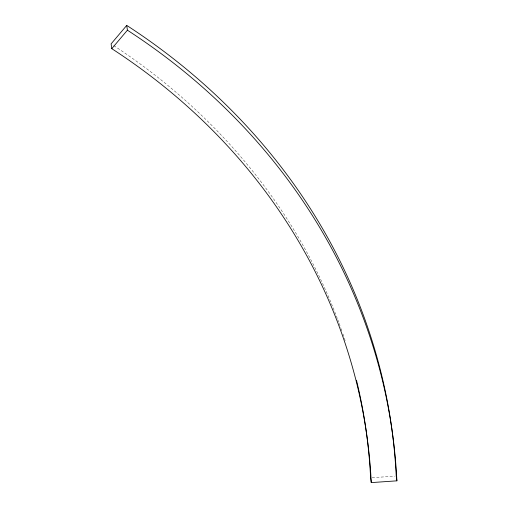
<?xml version="1.0" encoding="UTF-8"?>
<svg xmlns="http://www.w3.org/2000/svg" width="508" height="508" viewBox="0 0 508 508"><rect width="100%" height="100%" fill="white"/><g stroke="black" fill="none" stroke-linecap="round" stroke-linejoin="round"><path stroke-width="0.38" stroke-dasharray="2.54 1.91" d="M372.148 477.704L394.659 476.148M113.786 45.625A667.182 587.991 -8 0 1 337.509 319.018M337.795 319.761A667.182 587.991 -8 0 1 338.906 322.745M339.179 323.488A667.182 587.991 -8 0 1 340.805 327.978M341.071 328.727A667.182 587.991 -8 0 1 341.865 330.975M342.913 333.978A667.182 587.991 -8 0 1 345.681 342.259"/><path stroke-width="0.76" d="M126.733 25.4L111.112 43.878L111.785 48.666A667.182 587.991 -8 0 1 371.272 482.6L396.888 480.835L396.215 476.04A692.88 610.635 -8 0 0 126.733 25.4L127.406 30.194A692.88 610.635 -8 0 1 396.888 480.835M111.785 48.666L127.406 30.194M371.272 482.6L370.599 477.806A667.182 587.991 -8 0 0 356.476 380.244"/></g></svg>
